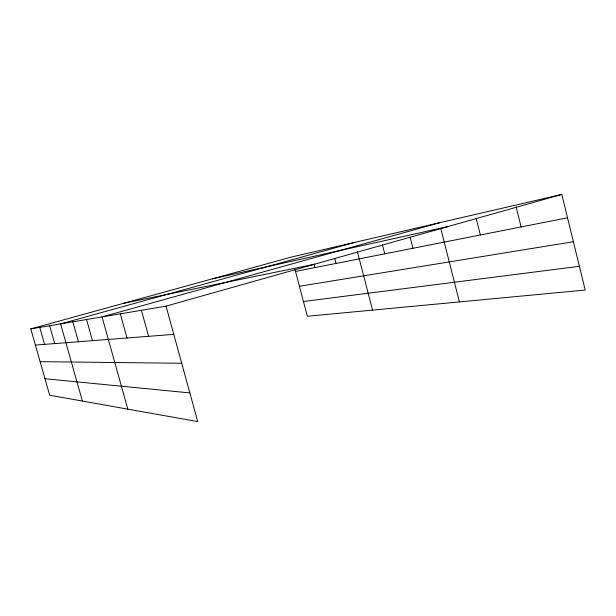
<?xml version="1.0" encoding="UTF-8"?>
<svg xmlns="http://www.w3.org/2000/svg" width="616" height="616" viewBox="0 0 616 616"><rect width="100%" height="100%" fill="white"/><g stroke="black" fill="none" stroke-linecap="round" stroke-linejoin="round"><path stroke-width="0.92" d="M166.043 306.144L197.721 421.575L49.673 395.233L30.8 328.898L166.043 306.144L561.815 194.425L585.2 290.051L307.353 316.262L295.018 269.631M439.331 222.792L102.056 316.909L127.805 409.132M354.947 242.327L60.591 323.885L82.375 401.055M30.8 328.898L291.668 256.98L561.815 194.425M212.25 278.879L447.878 226.588M123.824 303.249L314.476 264.241M295.495 271.433L567.529 217.787M299.415 286.263L573.38 241.718M303.449 301.501L579.387 266.289M35.405 345.083L173.789 334.373M40.125 361.669L181.72 363.271M44.976 378.725L189.859 392.916M49.634 325.733L54.685 343.589M39.755 327.389L44.575 344.367M72.819 321.829L78.424 341.749M86.54 319.519L92.469 340.663M120.312 313.837L127.019 337.991M141.403 310.287L148.595 336.321M313.96 264.056L314.899 267.606M334.85 258.797L336.067 263.432M357.334 251.513L372.572 310.11M382.39 244.691L384.746 253.831M410.117 237.306L412.928 248.279M440.733 228.305L459.405 301.917M476.137 218.21L480.349 234.981M516.154 206.922L521.121 226.942"/></g></svg>
